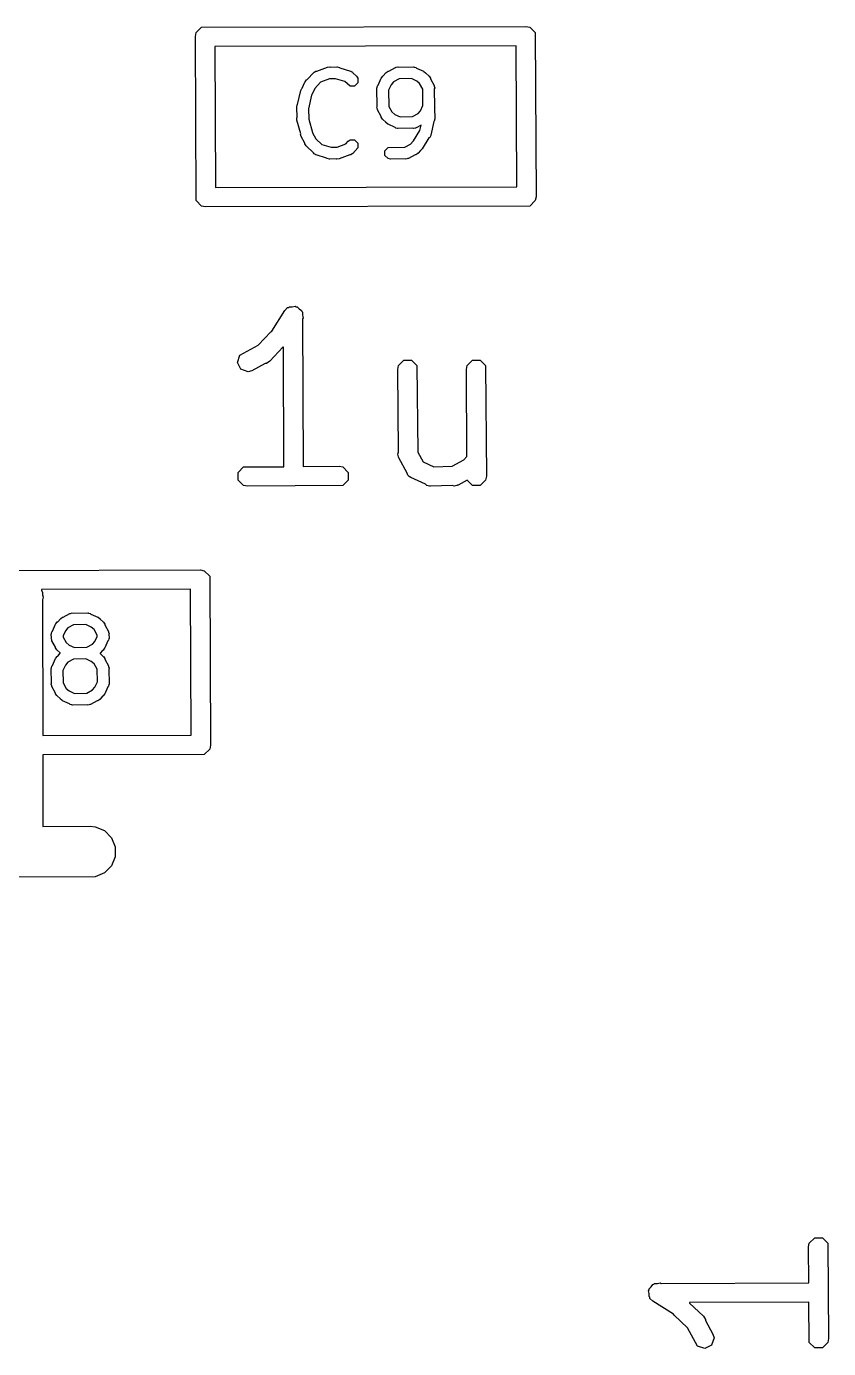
# Model space of a CAD drawing. Extents: x 4.84 to 6.71, y -5.93 to -3.85.
# Drawn here: x 5.9166 to 6.0742, y -5.6525 to -5.3927 of the extents above; entities that cross this region are included whole.
import ezdxf

# ---------------------------------------------------------------- set-up
doc = ezdxf.new("R2010")
doc.units = 0
doc.header["$MEASUREMENT"] = 0
doc.layers.add('BLACK', color=7, linetype='CONTINUOUS')

msp = doc.modelspace()

# ---------------------------------------------------------------- linework, layer by layer
at = {"layer": 'BLACK', "linetype": 'CONTINUOUS'}
for p, q in [((5.94995, -5.39393), (5.95102, -5.39287)), ((5.95102, -5.39287), (6.01476, -5.39272)), ((6.01476, -5.39272), (6.01552, -5.39287)), ((6.01552, -5.39287), (6.01658, -5.39393)), ((5.9498, -5.39469), (5.94995, -5.39393)), ((5.94995, -5.42693), (5.9498, -5.39469)), ((6.01658, -5.39393), (6.01673, -5.42618)), ((6.0128, -5.39651), (5.9536, -5.39665)), ((5.9536, -5.39665), (5.95373, -5.42436)), ((6.01293, -5.42422), (6.0128, -5.39651)), ((5.97366, -5.40151), (5.97577, -5.40073)), ((5.97577, -5.40073), (5.97623, -5.40067)), ((5.97623, -5.40067), (5.97634, -5.40073)), ((5.97634, -5.40073), (5.97756, -5.40067)), ((5.97756, -5.40067), (5.97756, -5.40067)), ((5.97756, -5.40067), (5.97756, -5.40067)), ((5.97756, -5.40067), (5.97764, -5.40067)), ((5.97764, -5.40067), (5.9781, -5.40076)), ((5.9781, -5.40076), (5.9782, -5.40086)), ((5.9782, -5.40086), (5.98027, -5.40148)), ((5.98782, -5.40151), (5.98911, -5.40079)), ((5.98911, -5.40079), (5.98917, -5.40078)), ((5.98917, -5.40078), (5.98919, -5.40076)), ((5.98919, -5.40076), (5.98925, -5.40075)), ((5.98925, -5.40075), (5.98956, -5.40067)), ((5.98956, -5.40067), (5.98977, -5.40074)), ((5.98977, -5.40074), (5.99264, -5.40067)), ((5.99264, -5.40067), (5.9927, -5.40068)), ((5.9927, -5.40068), (5.99273, -5.40067)), ((5.99273, -5.40067), (5.99278, -5.40069)), ((5.99278, -5.40069), (5.99309, -5.40076)), ((5.99309, -5.40076), (5.99324, -5.4009)), ((5.99324, -5.4009), (5.99459, -5.40151)), ((5.9713, -5.40364), (5.97134, -5.40357)), ((5.9713, -5.40365), (5.9713, -5.40364)), ((5.9713, -5.40365), (5.9713, -5.40365)), ((5.97134, -5.40357), (5.97162, -5.4032)), ((5.97162, -5.4032), (5.97176, -5.40316)), ((5.97176, -5.40316), (5.97306, -5.40176)), ((5.97306, -5.40176), (5.97311, -5.40173)), ((5.97311, -5.40173), (5.97312, -5.40171)), ((5.97312, -5.40171), (5.97317, -5.40169)), ((5.97317, -5.40169), (5.97344, -5.40151)), ((5.97344, -5.40151), (5.97366, -5.40151)), ((5.97614, -5.40303), (5.97441, -5.40366)), ((5.9773, -5.40298), (5.97614, -5.40303)), ((5.97614, -5.40303), (5.97614, -5.40303)), ((5.97917, -5.40354), (5.9773, -5.40298)), ((5.98019, -5.40444), (5.97917, -5.40354)), ((5.98027, -5.40148), (5.98032, -5.40151)), ((5.98032, -5.40151), (5.98035, -5.40151)), ((5.98035, -5.40151), (5.98039, -5.40155)), ((5.98039, -5.40155), (5.98067, -5.40171)), ((5.98067, -5.40171), (5.98074, -5.40186)), ((5.98074, -5.40186), (5.98148, -5.40251)), ((5.98148, -5.40251), (5.98173, -5.4029)), ((5.98173, -5.4029), (5.98173, -5.4038)), ((5.98569, -5.40425), (5.9863, -5.4029)), ((5.9863, -5.40289), (5.98634, -5.40282)), ((5.9863, -5.4029), (5.9863, -5.40289)), ((5.9863, -5.4029), (5.9863, -5.4029)), ((5.98634, -5.40282), (5.98662, -5.40246)), ((5.98662, -5.40246), (5.98672, -5.40242)), ((5.98672, -5.40242), (5.98725, -5.40183)), ((5.98725, -5.40182), (5.98731, -5.40176)), ((5.98725, -5.40183), (5.98725, -5.40182)), ((5.98725, -5.40182), (5.98725, -5.40182)), ((5.98731, -5.40176), (5.98769, -5.40151)), ((5.98769, -5.40151), (5.98782, -5.40151)), ((5.98872, -5.40363), (5.98824, -5.40417)), ((5.98981, -5.40302), (5.98872, -5.40363)), ((5.99224, -5.40296), (5.98981, -5.40302)), ((5.99332, -5.40344), (5.99224, -5.40296)), ((5.99386, -5.40393), (5.99332, -5.40344)), ((5.99459, -5.40151), (5.99459, -5.40151)), ((5.99459, -5.40151), (5.99459, -5.40151)), ((5.99459, -5.40151), (5.99467, -5.40154)), ((5.99467, -5.40154), (5.99503, -5.40182)), ((5.99503, -5.40182), (5.99507, -5.40193)), ((5.99507, -5.40193), (5.99566, -5.40245)), ((5.99566, -5.40245), (5.99567, -5.40246)), ((5.99567, -5.40246), (5.99567, -5.40246)), ((5.99567, -5.40246), (5.99573, -5.40251)), ((5.99573, -5.40251), (5.99598, -5.4029)), ((5.99598, -5.4029), (5.99598, -5.40303)), ((5.99598, -5.40303), (5.9967, -5.40432)), ((5.96988, -5.40806), (5.9705, -5.40531)), ((5.9705, -5.40531), (5.9707, -5.40489)), ((5.9707, -5.40489), (5.97076, -5.40485)), ((5.97076, -5.40485), (5.9713, -5.40365)), ((5.97264, -5.40621), (5.97204, -5.40888)), ((5.9727, -5.40613), (5.97264, -5.40621)), ((5.97324, -5.40492), (5.9727, -5.40613)), ((5.97441, -5.40366), (5.97324, -5.40492)), ((5.98109, -5.40444), (5.98019, -5.40444)), ((5.98173, -5.4038), (5.98109, -5.40444)), ((5.98546, -5.40476), (5.98549, -5.40471)), ((5.98547, -5.40479), (5.98546, -5.40476)), ((5.98546, -5.40485), (5.98547, -5.40479)), ((5.98554, -5.40846), (5.98546, -5.40485)), ((5.98549, -5.40471), (5.98555, -5.4044)), ((5.98555, -5.4044), (5.98569, -5.40425)), ((5.98824, -5.40417), (5.98775, -5.40526)), ((5.98775, -5.40526), (5.98782, -5.40843)), ((5.99446, -5.40501), (5.99386, -5.40393)), ((5.99451, -5.40824), (5.99446, -5.40501)), ((5.9967, -5.40432), (5.99671, -5.40438)), ((5.99671, -5.40438), (5.99673, -5.4044)), ((5.99673, -5.4044), (5.99673, -5.40445)), ((5.99673, -5.40445), (5.99682, -5.40476)), ((5.99682, -5.40476), (5.99674, -5.405)), ((5.99674, -5.405), (5.99679, -5.4086)), ((5.96971, -5.4086), (5.9698, -5.40814)), ((5.96978, -5.41058), (5.96971, -5.4086)), ((5.9698, -5.40814), (5.96988, -5.40806)), ((5.98546, -5.40868), (5.98554, -5.40846)), ((5.98555, -5.40899), (5.98546, -5.40868)), ((5.98782, -5.40843), (5.98842, -5.40952)), ((5.99404, -5.40928), (5.99451, -5.40824)), ((5.99679, -5.4086), (5.99682, -5.40868)), ((5.99682, -5.40868), (5.99679, -5.40874)), ((5.99679, -5.40874), (5.99682, -5.41085)), ((5.96973, -5.41067), (5.96978, -5.41058)), ((5.96975, -5.41113), (5.96973, -5.41067)), ((5.9705, -5.41384), (5.96975, -5.41113)), ((5.97204, -5.40888), (5.97201, -5.40894)), ((5.97201, -5.40894), (5.97208, -5.41085)), ((5.97208, -5.41085), (5.97206, -5.41092)), ((5.97206, -5.41092), (5.97279, -5.41356)), ((5.98555, -5.40905), (5.98555, -5.40899)), ((5.98557, -5.40907), (5.98555, -5.40905)), ((5.98559, -5.40912), (5.98557, -5.40907)), ((5.9863, -5.41042), (5.98559, -5.40912)), ((5.9863, -5.41055), (5.9863, -5.41042)), ((5.98656, -5.41093), (5.9863, -5.41055)), ((5.98662, -5.41098), (5.98656, -5.41093)), ((5.98662, -5.41099), (5.98662, -5.41098)), ((5.98721, -5.41152), (5.98662, -5.41099)), ((5.98662, -5.41099), (5.98662, -5.41099)), ((5.98842, -5.40952), (5.98896, -5.41)), ((5.98896, -5.41), (5.99004, -5.41048)), ((5.99004, -5.41048), (5.99248, -5.41042)), ((5.99248, -5.41042), (5.99356, -5.40982)), ((5.99356, -5.40982), (5.99404, -5.40928)), ((5.99665, -5.41138), (5.99605, -5.41408)), ((5.99673, -5.4113), (5.99665, -5.41138)), ((5.99682, -5.41085), (5.99673, -5.4113)), ((5.97047, -5.41393), (5.9705, -5.41384)), ((5.97059, -5.41437), (5.97047, -5.41393)), ((5.97279, -5.41356), (5.97279, -5.41363)), ((5.97279, -5.41363), (5.97345, -5.41482)), ((5.98725, -5.41162), (5.98721, -5.41152)), ((5.98761, -5.4119), (5.98725, -5.41162)), ((5.98769, -5.41194), (5.98761, -5.4119)), ((5.98905, -5.41255), (5.98769, -5.41194)), ((5.98769, -5.41194), (5.98769, -5.41194)), ((5.98769, -5.41194), (5.98769, -5.41194)), ((5.98919, -5.41269), (5.98905, -5.41255)), ((5.9895, -5.41275), (5.98919, -5.41269)), ((5.98956, -5.41277), (5.9895, -5.41275)), ((5.98958, -5.41277), (5.98956, -5.41277)), ((5.98964, -5.41278), (5.98958, -5.41277)), ((5.99251, -5.4127), (5.98964, -5.41278)), ((5.99273, -5.41277), (5.99251, -5.4127)), ((5.99265, -5.4152), (5.99391, -5.41319)), ((5.99304, -5.41269), (5.99273, -5.41277)), ((5.99309, -5.41269), (5.99304, -5.41269)), ((5.99311, -5.41267), (5.99309, -5.41269)), ((5.99317, -5.41265), (5.99311, -5.41267)), ((5.99415, -5.41211), (5.99317, -5.41265)), ((5.99391, -5.41319), (5.99415, -5.41211)), ((5.9713, -5.41567), (5.97059, -5.41437)), ((5.9713, -5.4158), (5.9713, -5.41567)), ((5.97156, -5.41618), (5.9713, -5.4158)), ((5.97303, -5.41755), (5.97156, -5.41618)), ((5.97345, -5.41482), (5.97345, -5.41482)), ((5.97345, -5.41482), (5.97462, -5.41591)), ((5.97462, -5.41591), (5.97649, -5.41647)), ((5.97649, -5.41647), (5.97764, -5.41641)), ((5.97764, -5.41641), (5.97765, -5.41642)), ((5.97765, -5.41642), (5.97933, -5.41579)), ((5.97933, -5.41579), (5.97981, -5.41526)), ((5.97981, -5.41526), (5.98019, -5.415)), ((5.98019, -5.415), (5.98109, -5.415)), ((5.98173, -5.41655), (5.98073, -5.41768)), ((5.98109, -5.415), (5.98173, -5.41564)), ((5.98173, -5.41564), (5.98173, -5.41655)), ((5.98705, -5.41714), (5.98769, -5.4165)), ((5.98769, -5.4165), (5.99098, -5.41642)), ((5.99098, -5.41642), (5.99206, -5.41582)), ((5.99206, -5.41582), (5.99256, -5.41526)), ((5.99256, -5.41526), (5.99265, -5.4152)), ((5.9957, -5.41463), (5.99437, -5.41675)), ((5.99584, -5.41455), (5.9957, -5.41463)), ((5.99604, -5.41413), (5.99584, -5.41455)), ((5.99605, -5.41408), (5.99604, -5.41413)), ((5.99605, -5.41408), (5.99605, -5.41408)), ((5.99605, -5.41408), (5.99605, -5.41408)), ((5.97312, -5.41774), (5.97303, -5.41755)), ((5.9734, -5.4179), (5.97312, -5.41774)), ((5.97344, -5.41794), (5.9734, -5.4179)), ((5.97347, -5.41794), (5.97344, -5.41794)), ((5.97352, -5.41797), (5.97347, -5.41794)), ((5.97559, -5.41858), (5.97352, -5.41797)), ((5.97569, -5.41869), (5.97559, -5.41858)), ((5.97614, -5.41878), (5.97569, -5.41869)), ((5.97622, -5.41877), (5.97614, -5.41878)), ((5.97623, -5.41877), (5.97622, -5.41877)), ((5.97745, -5.41872), (5.97623, -5.41877)), ((5.97623, -5.41877), (5.97623, -5.41877)), ((5.97756, -5.41877), (5.97745, -5.41872)), ((5.97802, -5.41872), (5.97756, -5.41877)), ((5.98013, -5.41794), (5.97802, -5.41872)), ((5.98035, -5.41794), (5.98013, -5.41794)), ((5.98061, -5.41776), (5.98035, -5.41794)), ((5.98067, -5.41774), (5.98061, -5.41776)), ((5.98068, -5.41771), (5.98067, -5.41774)), ((5.98073, -5.41768), (5.98068, -5.41771)), ((5.98705, -5.41805), (5.98705, -5.41714)), ((5.98769, -5.41869), (5.98705, -5.41805)), ((5.98814, -5.41878), (5.98769, -5.41869)), ((5.99101, -5.4187), (5.98814, -5.41878)), ((5.99123, -5.41877), (5.99101, -5.4187)), ((5.99154, -5.41869), (5.99123, -5.41877)), ((5.99159, -5.41869), (5.99154, -5.41869)), ((5.99161, -5.41867), (5.99159, -5.41869)), ((5.99167, -5.41865), (5.99161, -5.41867)), ((5.99296, -5.41794), (5.99167, -5.41865)), ((5.99309, -5.41794), (5.99296, -5.41794)), ((5.99348, -5.41768), (5.99309, -5.41794)), ((5.99353, -5.41762), (5.99348, -5.41768)), ((5.99354, -5.41761), (5.99353, -5.41762)), ((5.99353, -5.41762), (5.99353, -5.41762)), ((5.994, -5.41709), (5.99354, -5.41761)), ((5.99405, -5.41708), (5.994, -5.41709)), ((5.99437, -5.41675), (5.99405, -5.41708)), ((5.95373, -5.42436), (6.01293, -5.42422)), ((5.95102, -5.428), (5.94995, -5.42693)), ((6.01658, -5.42693), (6.01552, -5.428)), ((6.01673, -5.42618), (6.01658, -5.42693)), ((5.95177, -5.42815), (5.95102, -5.428)), ((6.01552, -5.428), (5.95177, -5.42815)), ((5.96812, -5.44793), (5.96827, -5.44778)), ((5.96827, -5.44778), (5.96884, -5.44778)), ((5.96884, -5.44778), (5.9694, -5.44767)), ((5.9694, -5.44767), (5.96957, -5.44778)), ((5.96957, -5.44778), (5.96977, -5.44778)), ((5.96977, -5.44778), (5.97018, -5.44819)), ((5.9648, -5.45259), (5.96738, -5.44851)), ((5.96738, -5.44851), (5.96792, -5.44797)), ((5.96792, -5.44797), (5.96812, -5.44793)), ((5.97018, -5.44819), (5.97066, -5.44851)), ((5.97066, -5.44851), (5.97069, -5.44871)), ((5.97069, -5.44871), (5.97084, -5.44885)), ((5.97084, -5.44885), (5.97084, -5.44944)), ((5.97084, -5.44944), (5.97095, -5.44998)), ((5.97095, -5.44998), (5.97084, -5.45015)), ((5.97084, -5.45015), (5.97098, -5.47919)), ((5.96215, -5.45534), (5.96463, -5.45271)), ((5.96463, -5.45271), (5.9648, -5.45259)), ((5.95853, -5.45731), (5.96214, -5.45534)), ((5.96214, -5.45534), (5.96215, -5.45534)), ((5.95806, -5.45874), (5.95853, -5.45731)), ((5.96698, -5.45576), (5.96441, -5.45849)), ((5.96708, -5.45574), (5.96698, -5.45576)), ((5.96719, -5.47922), (5.96708, -5.45574)), ((5.95873, -5.46009), (5.95806, -5.45874)), ((5.96016, -5.46056), (5.95873, -5.46009)), ((5.9609, -5.46036), (5.96016, -5.46056)), ((5.96354, -5.45892), (5.9609, -5.46036)), ((5.96377, -5.45892), (5.96354, -5.45892)), ((5.96441, -5.45849), (5.96377, -5.45892)), ((5.98955, -5.4601), (5.9897, -5.45935)), ((5.98969, -5.47633), (5.98955, -5.4601)), ((5.9897, -5.45935), (5.99076, -5.45828)), ((5.99076, -5.45828), (5.99227, -5.45828)), ((5.99227, -5.45828), (5.99334, -5.45935)), ((5.99334, -5.45935), (5.99348, -5.47635)), ((6.00305, -5.4601), (6.0032, -5.45935)), ((6.00316, -5.47722), (6.00305, -5.4601)), ((6.0032, -5.45935), (6.00426, -5.45828)), ((6.00426, -5.45828), (6.00577, -5.45828)), ((6.00577, -5.45828), (6.00683, -5.45935)), ((6.00683, -5.45935), (6.00698, -5.4811)), ((5.98955, -5.47674), (5.98969, -5.47633)), ((5.99348, -5.47635), (5.99453, -5.47826)), ((5.9897, -5.47726), (5.98955, -5.47674)), ((5.9897, -5.47735), (5.9897, -5.47726)), ((5.98973, -5.47738), (5.9897, -5.47735)), ((5.98976, -5.47748), (5.98973, -5.47738)), ((5.99139, -5.48047), (5.98976, -5.47748)), ((5.99453, -5.47826), (5.99668, -5.47924)), ((6.00026, -5.47914), (6.00257, -5.47787)), ((6.00257, -5.47787), (6.00316, -5.47722)), ((5.9582, -5.48034), (5.95927, -5.47928)), ((5.9582, -5.48185), (5.9582, -5.48034)), ((5.95927, -5.47928), (5.96719, -5.47922)), ((5.97098, -5.47919), (5.97802, -5.47913)), ((5.97802, -5.47913), (5.97877, -5.47928)), ((5.97877, -5.47928), (5.97984, -5.48034)), ((5.97984, -5.48034), (5.97984, -5.48185)), ((5.99153, -5.48089), (5.99139, -5.48047)), ((5.99168, -5.48101), (5.99153, -5.48089)), ((5.99173, -5.48109), (5.99168, -5.48101)), ((5.99183, -5.48112), (5.99173, -5.48109)), ((5.99214, -5.48136), (5.99183, -5.48112)), ((5.99502, -5.48267), (5.99214, -5.48136)), ((5.99668, -5.47924), (6.00026, -5.47914)), ((6.00698, -5.4811), (6.00683, -5.48185)), ((5.95927, -5.48292), (5.9582, -5.48185)), ((5.96002, -5.48307), (5.95927, -5.48292)), ((5.97877, -5.48292), (5.96002, -5.48307)), ((5.97984, -5.48185), (5.97877, -5.48292)), ((5.99526, -5.48292), (5.99502, -5.48267)), ((5.99579, -5.48302), (5.99526, -5.48292)), ((5.99588, -5.48306), (5.99579, -5.48302)), ((5.99592, -5.48305), (5.99588, -5.48306)), ((5.99602, -5.48307), (5.99592, -5.48305)), ((6.0003, -5.48294), (5.99602, -5.48307)), ((6.00066, -5.48306), (6.0003, -5.48294)), ((6.00117, -5.48292), (6.00066, -5.48306)), ((6.00127, -5.48292), (6.00117, -5.48292)), ((6.0013, -5.48288), (6.00127, -5.48292)), ((6.0014, -5.48286), (6.0013, -5.48288)), ((6.00321, -5.48187), (6.0014, -5.48286)), ((6.00426, -5.48292), (6.00321, -5.48187)), ((6.00577, -5.48292), (6.00426, -5.48292)), ((6.00683, -5.48185), (6.00577, -5.48292)), ((5.88704, -5.49966), (5.95079, -5.49951)), ((5.95079, -5.49951), (5.95154, -5.49966)), ((5.95154, -5.49966), (5.95261, -5.50072)), ((5.95261, -5.50072), (5.95276, -5.53396)), ((5.94883, -5.5033), (5.91955, -5.50337)), ((5.91955, -5.50337), (5.91957, -5.50346)), ((5.91957, -5.50346), (5.91976, -5.50392)), ((5.91976, -5.50392), (5.91976, -5.50441)), ((5.91976, -5.50441), (5.91986, -5.50489)), ((5.91986, -5.50489), (5.91976, -5.50536)), ((5.94896, -5.53199), (5.94883, -5.5033)), ((5.91976, -5.50536), (5.91981, -5.53206)), ((5.92233, -5.51018), (5.92236, -5.5101)), ((5.92236, -5.5101), (5.92264, -5.50974)), ((5.92264, -5.50974), (5.92275, -5.5097)), ((5.92275, -5.5097), (5.92327, -5.50911)), ((5.92327, -5.50911), (5.92328, -5.5091)), ((5.92327, -5.50911), (5.92327, -5.50911)), ((5.92328, -5.5091), (5.92333, -5.50905)), ((5.92333, -5.50905), (5.92371, -5.50879)), ((5.92371, -5.50879), (5.92385, -5.50879)), ((5.92385, -5.50879), (5.92514, -5.50807)), ((5.92514, -5.50807), (5.92519, -5.50806)), ((5.92519, -5.50806), (5.92521, -5.50804)), ((5.92521, -5.50804), (5.92527, -5.50804)), ((5.92527, -5.50804), (5.92558, -5.50795)), ((5.92558, -5.50795), (5.9258, -5.50802)), ((5.9258, -5.50802), (5.92867, -5.50795)), ((5.92867, -5.50795), (5.92872, -5.50796)), ((5.92872, -5.50796), (5.92875, -5.50795)), ((5.92875, -5.50795), (5.9288, -5.50798)), ((5.9288, -5.50798), (5.92912, -5.50804)), ((5.92912, -5.50804), (5.92926, -5.50818)), ((5.92926, -5.50818), (5.93062, -5.50879)), ((5.93062, -5.50879), (5.93062, -5.50879)), ((5.93062, -5.50879), (5.93062, -5.50879)), ((5.93062, -5.50879), (5.93069, -5.50882)), ((5.93069, -5.50882), (5.93106, -5.50911)), ((5.93106, -5.50911), (5.93109, -5.50921)), ((5.93109, -5.50921), (5.93168, -5.50974)), ((5.93168, -5.50974), (5.93169, -5.50974)), ((5.93169, -5.50974), (5.93169, -5.50974)), ((5.93169, -5.50974), (5.93175, -5.5098)), ((5.93175, -5.5098), (5.93201, -5.51018)), ((5.92148, -5.51213), (5.9215, -5.51207)), ((5.92154, -5.51282), (5.92148, -5.51213)), ((5.92149, -5.51205), (5.92151, -5.51199)), ((5.9215, -5.51207), (5.92149, -5.51205)), ((5.92151, -5.51199), (5.92157, -5.51168)), ((5.92157, -5.51168), (5.92172, -5.51154)), ((5.92172, -5.51154), (5.92232, -5.51018)), ((5.92232, -5.51018), (5.92232, -5.51018)), ((5.92232, -5.51018), (5.92233, -5.51018)), ((5.92426, -5.51145), (5.92381, -5.51245)), ((5.92381, -5.51245), (5.92383, -5.5127)), ((5.92383, -5.5127), (5.92444, -5.5138)), ((5.92475, -5.51091), (5.92426, -5.51145)), ((5.92583, -5.51031), (5.92475, -5.51091)), ((5.92826, -5.51024), (5.92583, -5.51031)), ((5.92934, -5.51073), (5.92826, -5.51024)), ((5.92989, -5.51121), (5.92934, -5.51073)), ((5.9305, -5.51231), (5.92989, -5.51121)), ((5.93007, -5.51356), (5.93052, -5.51256)), ((5.93052, -5.51256), (5.9305, -5.51231)), ((5.93201, -5.51018), (5.93201, -5.51031)), ((5.93201, -5.51031), (5.93272, -5.5116)), ((5.93272, -5.5116), (5.93274, -5.51166)), ((5.93274, -5.51166), (5.93276, -5.51168)), ((5.93276, -5.51168), (5.93276, -5.51175)), ((5.93276, -5.51175), (5.93284, -5.51205)), ((5.93284, -5.51205), (5.93279, -5.51219)), ((5.93279, -5.51219), (5.93285, -5.51288)), ((5.92149, -5.51296), (5.92154, -5.51282)), ((5.92157, -5.51326), (5.92149, -5.51296)), ((5.92157, -5.51333), (5.92157, -5.51326)), ((5.92159, -5.51335), (5.92157, -5.51333)), ((5.92161, -5.51341), (5.92159, -5.51335)), ((5.92232, -5.5147), (5.92161, -5.51341)), ((5.92232, -5.51483), (5.92232, -5.5147)), ((5.92258, -5.51522), (5.92232, -5.51483)), ((5.92264, -5.51527), (5.92258, -5.51522)), ((5.92265, -5.51527), (5.92264, -5.51527)), ((5.92264, -5.51527), (5.92264, -5.51527)), ((5.92324, -5.5158), (5.92265, -5.51527)), ((5.92444, -5.5138), (5.92499, -5.51428)), ((5.92499, -5.51428), (5.92607, -5.51477)), ((5.92607, -5.51477), (5.9285, -5.5147)), ((5.9285, -5.5147), (5.92958, -5.5141)), ((5.92958, -5.5141), (5.93007, -5.51356)), ((5.93158, -5.51531), (5.93107, -5.51589)), ((5.93169, -5.51527), (5.93158, -5.51531)), ((5.93197, -5.51491), (5.93169, -5.51527)), ((5.932, -5.51483), (5.93197, -5.51491)), ((5.93201, -5.51483), (5.932, -5.51483)), ((5.93261, -5.51347), (5.93201, -5.51483)), ((5.93201, -5.51483), (5.93201, -5.51483)), ((5.93276, -5.51333), (5.93261, -5.51347)), ((5.93282, -5.51302), (5.93276, -5.51333)), ((5.93284, -5.51296), (5.93282, -5.51302)), ((5.93285, -5.51288), (5.93283, -5.51294)), ((5.93283, -5.51294), (5.93284, -5.51296)), ((5.92172, -5.51829), (5.92232, -5.51693)), ((5.92232, -5.51693), (5.92232, -5.51693)), ((5.92232, -5.51693), (5.92233, -5.51693)), ((5.92233, -5.51693), (5.92236, -5.51685)), ((5.92236, -5.51685), (5.92264, -5.51649)), ((5.92264, -5.51649), (5.92275, -5.51645)), ((5.92275, -5.51645), (5.92326, -5.51587)), ((5.92326, -5.51587), (5.92324, -5.5158)), ((5.92475, -5.51766), (5.92426, -5.5182)), ((5.92583, -5.51706), (5.92475, -5.51766)), ((5.92826, -5.51699), (5.92583, -5.51706)), ((5.92934, -5.51748), (5.92826, -5.51699)), ((5.92989, -5.51796), (5.92934, -5.51748)), ((5.93107, -5.51589), (5.93109, -5.51596)), ((5.93109, -5.51596), (5.93168, -5.51649)), ((5.93168, -5.51649), (5.93169, -5.51649)), ((5.93169, -5.51649), (5.93169, -5.51649)), ((5.93169, -5.51649), (5.93175, -5.51654)), ((5.93175, -5.51654), (5.93201, -5.51693)), ((5.93201, -5.51693), (5.93201, -5.51706)), ((5.93201, -5.51706), (5.93272, -5.51835)), ((5.92148, -5.51888), (5.9215, -5.51882)), ((5.92156, -5.52175), (5.92148, -5.51888)), ((5.92149, -5.5188), (5.92151, -5.51874)), ((5.9215, -5.51882), (5.92149, -5.5188)), ((5.92151, -5.51874), (5.92157, -5.51843)), ((5.92157, -5.51843), (5.92172, -5.51829)), ((5.92426, -5.5182), (5.92378, -5.51928)), ((5.92378, -5.51928), (5.92384, -5.52171)), ((5.93049, -5.51904), (5.92989, -5.51796)), ((5.93055, -5.52148), (5.93049, -5.51904)), ((5.93272, -5.51835), (5.93274, -5.51841)), ((5.93274, -5.51841), (5.93276, -5.51843)), ((5.93276, -5.51843), (5.93276, -5.51848)), ((5.93276, -5.51848), (5.93284, -5.5188)), ((5.93284, -5.5188), (5.93277, -5.51901)), ((5.93277, -5.51901), (5.93285, -5.52188)), ((5.92149, -5.52196), (5.92156, -5.52175)), ((5.92157, -5.52228), (5.92149, -5.52196)), ((5.92157, -5.52233), (5.92157, -5.52228)), ((5.92159, -5.52235), (5.92157, -5.52233)), ((5.92161, -5.52241), (5.92159, -5.52235)), ((5.92232, -5.5237), (5.92161, -5.52241)), ((5.92384, -5.52171), (5.92444, -5.5228)), ((5.92444, -5.5228), (5.92499, -5.52328)), ((5.9285, -5.5237), (5.92958, -5.5231)), ((5.92958, -5.5231), (5.93007, -5.52256)), ((5.93007, -5.52256), (5.93055, -5.52148)), ((5.93261, -5.52247), (5.93201, -5.52383)), ((5.93276, -5.52233), (5.93261, -5.52247)), ((5.93282, -5.52202), (5.93276, -5.52233)), ((5.93284, -5.52196), (5.93282, -5.52202)), ((5.93285, -5.52188), (5.93283, -5.52194)), ((5.93283, -5.52194), (5.93284, -5.52196)), ((5.92232, -5.52383), (5.92232, -5.5237)), ((5.92258, -5.52421), (5.92232, -5.52383)), ((5.92264, -5.52427), (5.92258, -5.52421)), ((5.92265, -5.52427), (5.92264, -5.52427)), ((5.92264, -5.52427), (5.92264, -5.52427)), ((5.92324, -5.5248), (5.92265, -5.52427)), ((5.92327, -5.5249), (5.92324, -5.5248)), ((5.92364, -5.52519), (5.92327, -5.5249)), ((5.92371, -5.52522), (5.92364, -5.52519)), ((5.92372, -5.52522), (5.92371, -5.52522)), ((5.92371, -5.52522), (5.92371, -5.52522)), ((5.92507, -5.52583), (5.92372, -5.52522)), ((5.92499, -5.52328), (5.92607, -5.52377)), ((5.92607, -5.52377), (5.9285, -5.5237)), ((5.93048, -5.52522), (5.92919, -5.52594)), ((5.93062, -5.52522), (5.93048, -5.52522)), ((5.931, -5.52496), (5.93062, -5.52522)), ((5.93105, -5.52491), (5.931, -5.52496)), ((5.93106, -5.5249), (5.93105, -5.52491)), ((5.93158, -5.52431), (5.93106, -5.5249)), ((5.93106, -5.5249), (5.93106, -5.5249)), ((5.93169, -5.52427), (5.93158, -5.52431)), ((5.93197, -5.52391), (5.93169, -5.52427)), ((5.932, -5.52383), (5.93197, -5.52391)), ((5.93201, -5.52383), (5.932, -5.52383)), ((5.93201, -5.52383), (5.93201, -5.52383)), ((5.92521, -5.52597), (5.92507, -5.52583)), ((5.92553, -5.52603), (5.92521, -5.52597)), ((5.92558, -5.52606), (5.92553, -5.52603)), ((5.92561, -5.52605), (5.92558, -5.52606)), ((5.92567, -5.52606), (5.92561, -5.52605)), ((5.92853, -5.52599), (5.92567, -5.52606)), ((5.92875, -5.52606), (5.92853, -5.52599)), ((5.92906, -5.52597), (5.92875, -5.52606)), ((5.92912, -5.52597), (5.92906, -5.52597)), ((5.92914, -5.52595), (5.92912, -5.52597)), ((5.92919, -5.52594), (5.92914, -5.52595)), ((5.91981, -5.53206), (5.94896, -5.53199)), ((5.95154, -5.53578), (5.91982, -5.53585)), ((5.91982, -5.53585), (5.91985, -5.54992)), ((5.95261, -5.53471), (5.95154, -5.53578)), ((5.95276, -5.53396), (5.95261, -5.53471)), ((5.91985, -5.54992), (5.92914, -5.54989)), ((5.92914, -5.54989), (5.93012, -5.54999)), ((5.93012, -5.54999), (5.93192, -5.55074)), ((5.93192, -5.55074), (5.9333, -5.55212)), ((5.9333, -5.55212), (5.93405, -5.55392)), ((5.93405, -5.55392), (5.93405, -5.55587)), ((5.93405, -5.55587), (5.9333, -5.55767)), ((5.93192, -5.55905), (5.93012, -5.5598)), ((5.9333, -5.55767), (5.93192, -5.55905)), ((5.93012, -5.5598), (5.90057, -5.55989)), ((6.07027, -5.63255), (6.07042, -5.63179)), ((6.07042, -5.63179), (6.07149, -5.63073)), ((6.07149, -5.63073), (6.07299, -5.63073)), ((6.07299, -5.63073), (6.07406, -5.63179)), ((6.07406, -5.63179), (6.07421, -5.65054)), ((6.07033, -5.63959), (6.07027, -5.63255)), ((6.03933, -5.64039), (6.03965, -5.63991)), ((6.03965, -5.63991), (6.03985, -5.63987)), ((6.03985, -5.63987), (6.03999, -5.63973)), ((6.03999, -5.63973), (6.04058, -5.63972)), ((6.04058, -5.63972), (6.04113, -5.63961)), ((6.04113, -5.63961), (6.04129, -5.63972)), ((6.04129, -5.63972), (6.07033, -5.63959)), ((6.03881, -5.64116), (6.03893, -5.64099)), ((6.03893, -5.64172), (6.03881, -5.64116)), ((6.03893, -5.64079), (6.03933, -5.64039)), ((6.03893, -5.64099), (6.03893, -5.64079)), ((6.03893, -5.6423), (6.03893, -5.64172)), ((6.03907, -5.64244), (6.03893, -5.6423)), ((6.03911, -5.64264), (6.03907, -5.64244)), ((6.03965, -5.64318), (6.03911, -5.64264)), ((6.04374, -5.64576), (6.03965, -5.64318)), ((6.07036, -5.64338), (6.04689, -5.64348)), ((6.04689, -5.64348), (6.04691, -5.64358)), ((6.04691, -5.64358), (6.04963, -5.64615)), ((6.07042, -5.6513), (6.07036, -5.64338)), ((6.04385, -5.64594), (6.04374, -5.64576)), ((6.04648, -5.64841), (6.04385, -5.64594)), ((6.04963, -5.64615), (6.05006, -5.64679)), ((6.05006, -5.64679), (6.05006, -5.64702)), ((6.05006, -5.64702), (6.0515, -5.64966)), ((6.04648, -5.64842), (6.04648, -5.64841)), ((6.04845, -5.65203), (6.04648, -5.64842)), ((6.05171, -5.6504), (6.05123, -5.65183)), ((6.0515, -5.64966), (6.05171, -5.6504)), ((6.04988, -5.65251), (6.04845, -5.65203)), ((6.05123, -5.65183), (6.04988, -5.65251)), ((6.07149, -5.65236), (6.07042, -5.6513)), ((6.07299, -5.65236), (6.07149, -5.65236)), ((6.07406, -5.6513), (6.07299, -5.65236)), ((6.07421, -5.65054), (6.07406, -5.6513))]:
    msp.add_line(p, q, dxfattribs=at)

doc.saveas('drawing.dxf')
